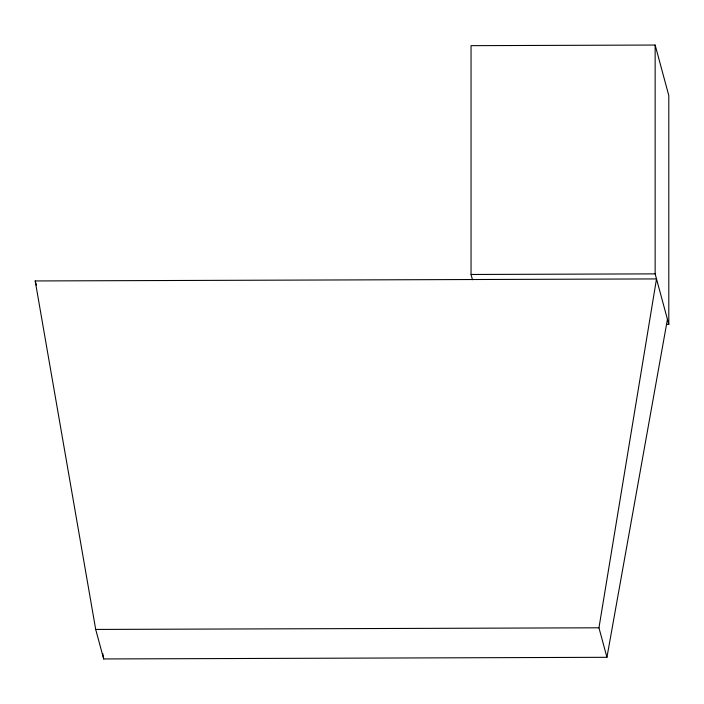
<?xml version="1.0" encoding="UTF-8"?>
<svg xmlns="http://www.w3.org/2000/svg" width="704" height="704" viewBox="0 0 704 704"><rect width="100%" height="100%" fill="white"/><g stroke="black" fill="none" stroke-linecap="round" stroke-linejoin="round"><path stroke-width="1.06" d="M606.936 657.307L598.954 627.801L656.506 278.925L35.2 280.949L95.7 629.438L103.682 658.953L606.936 657.307L667.436 319.326M666.609 324.386L668.8 324.377L668.8 95.55L655.142 45.047L471.046 45.654L471.046 274.472L472.472 279.734M471.046 274.472L655.142 273.874L668.8 324.377M95.7 629.438L598.954 627.801M35.2 280.949L36.318 285.094M102.758 653.541L103.682 658.953M655.142 45.047L655.142 273.874"/></g></svg>
